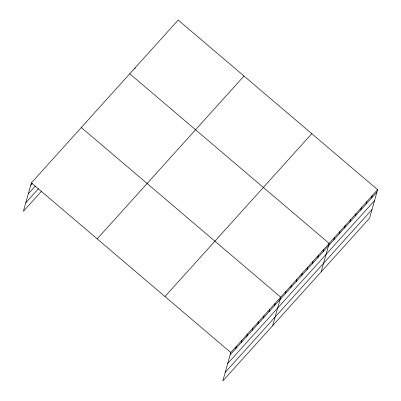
<?xml version="1.0" encoding="UTF-8"?>
<svg xmlns="http://www.w3.org/2000/svg" width="401" height="401" viewBox="0 0 401 401"><rect width="100%" height="100%" fill="white"/><g stroke="black" fill="none" stroke-linecap="round" stroke-linejoin="round"><path stroke-width="0.6" d="M377.607 189.678L230.801 352.524L222.811 380.95L369.617 218.104L377.607 189.678L178.189 20.05L31.383 182.896L23.393 211.322L41.619 191.112M134.791 69.007L135.127 67.819M235.678 348.75L236.344 346.369M241.222 342.599L241.893 340.218M246.77 336.449L247.437 334.068M252.314 330.294L252.986 327.913M257.863 324.143L258.53 321.762M263.407 317.993L264.079 315.612M268.956 311.838L269.622 309.457M274.5 305.687L275.166 303.306M272.725 325.582L280.715 297.156L81.298 127.528M285.427 293.562L286.098 291.186M290.81 287.592L291.482 285.211M296.194 281.622L296.865 279.241M301.577 275.652L302.244 273.271M306.96 269.683L307.627 267.302M312.344 263.708L313.011 261.327M317.727 257.738L318.394 255.357M323.111 251.768L323.777 249.387M321.171 271.843L329.161 243.417L129.744 73.789M333.873 239.823L334.544 237.442M339.256 233.853L339.928 231.472M344.639 227.883L345.311 225.502M350.023 221.913L350.69 219.532M355.406 215.939L356.073 213.558M360.79 209.969L361.456 207.588M366.173 203.999L366.84 201.618M371.557 198.029L372.223 195.648M30.717 185.277L32.301 183.518M28.301 193.873L35.428 185.964M25.809 202.731L38.486 188.665M97.192 238.876L243.998 76.025M164.991 296.545L311.798 133.698M230.134 354.905L376.935 192.054M227.718 363.496L374.519 200.65M225.227 372.354L372.033 209.507M31.383 182.896L230.801 352.524"/></g></svg>
